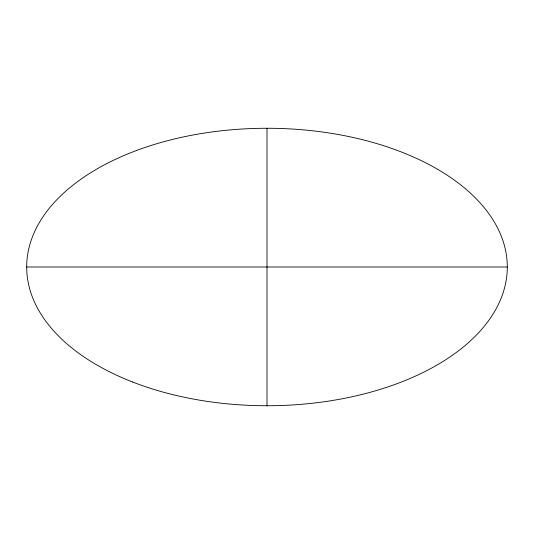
<?xml version="1.0" encoding="UTF-8"?>
<svg xmlns="http://www.w3.org/2000/svg" width="534" height="534" viewBox="0 0 534 534"><rect width="100%" height="100%" fill="white"/><g stroke="black" fill="none" stroke-linecap="round" stroke-linejoin="round"><path stroke-width="0.8" d="M26.7 267L507.3 267M267 128.267L267 405.733M132.312 381.897A240.3 138.733 0 0 0 506.686 276.899A240.3 138.733 0 0 0 162.002 142.211A240.3 138.733 0 0 0 132.312 381.897"/></g></svg>
